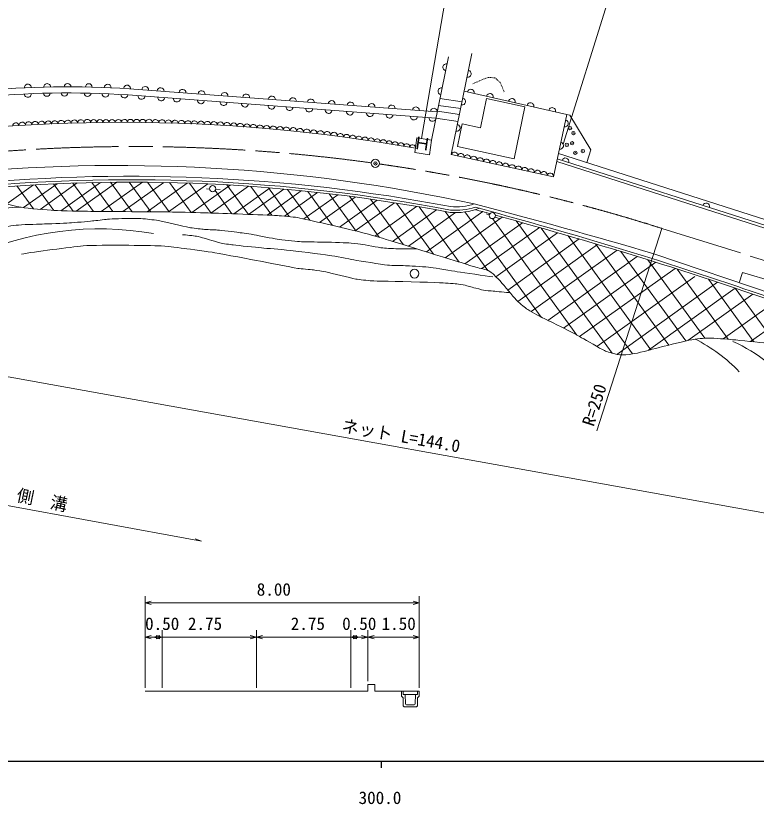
# Model space of a CAD drawing. Units: millimetres, scale not verified. Extents: x 40000 to 680000, y 20000 to 380000.
# Drawn here: x 314716 to 422734, y 198715 to 313681 of the extents above; entities that cross this region are included whole.
import ezdxf
from ezdxf.enums import TextEntityAlignment as Align

# ---------------------------------------------------------------- set-up
doc = ezdxf.new("R2010")
doc.units = ezdxf.units.MM
doc.header["$LTSCALE"] = 1000
doc.header["$PDMODE"] = 32
doc.header["$PDSIZE"] = 500
doc.linetypes.add('CHAIN', pattern=[18.5, 12, -1.5, 3.5, -1.5])
for name, color, linetype, lineweight in [('M-BGD', 7, 'Continuous', 13), ('M-BMK', 2, 'CHAIN', 13), ('M-STR-HTXT', 7, 'Continuous', 13), ('M-TTL-BAND', 7, 'Continuous', 25), ('M-WORK', 1, 'Continuous', 13)]:
    doc.layers.add(name, color=color, linetype=linetype, lineweight=lineweight)
doc.styles.add('ＭＳ ゴシック', font='')
doc.styles.get('ＭＳ ゴシック').set_extended_font_data('MS Gothic')

msp = doc.modelspace()

# ---------------------------------------------------------------- linework, layer by layer
at = {"layer": 'M-BGD'}
msp.add_circle((367176, 292156), 600, dxfattribs=at)
msp.add_point((367176, 292156), dxfattribs=at)
at = {"layer": 'M-BMK'}
msp.add_line((408976, 282677), (446777, 270858), dxfattribs=at)
for start, end in [(82.1763, 98.43626), (72.40471, 81.90681)]:
    msp.add_arc((331852, 39483), 255131, start, end, dxfattribs=at)
at = {"layer": 'M-STR-HTXT'}
for p, q in [((378607, 323157), (373887, 295767)), ((402801, 321206), (394573, 294950)), ((341815, 237054), (305449, 243731)), ((341815, 237054), (340897, 237407))]:
    msp.add_line(p, q, dxfattribs=at)
msp.add_lwpolyline([(434902, 239199), (309515, 261768), (310499, 261778)], dxfattribs=at)
at = {"layer": 'M-TTL-BAND'}
for p, q in [((40000, 205000), (579000, 205000)), ((368000, 205000), (368000, 204000))]:
    msp.add_line(p, q, dxfattribs=at)
at = {"layer": 'M-WORK'}
for p, q in [((378253, 293430), (381258, 308201)), ((375366, 295554), (377833, 307677)), ((383674, 304698), (383567, 304661)), ((383797, 304689), (383674, 304698)), ((383996, 304674), (383896, 304682)), ((384196, 304659), (384096, 304667)), ((381499, 303806), (381383, 303754)), ((381681, 303888), (381590, 303847)), ((381864, 303970), (381773, 303929)), ((382046, 304052), (381955, 304011)), ((382228, 304134), (382137, 304093)), ((382411, 304216), (382320, 304175)), ((382593, 304299), (382502, 304257)), ((382800, 304392), (382684, 304340)), ((382907, 304429), (382800, 304392)), ((383095, 304495), (383001, 304462)), ((383284, 304562), (383190, 304528)), ((383473, 304628), (383378, 304595)), ((384395, 304644), (384295, 304652)), ((384618, 304628), (384495, 304637)), ((384673, 304579), (384618, 304628)), ((384823, 304446), (384748, 304513)), ((384972, 304314), (384898, 304380)), ((385122, 304181), (385047, 304247)), ((385272, 304049), (385197, 304115)), ((385402, 303934), (385347, 303982)), ((385434, 303856), (385402, 303934)), ((385510, 303672), (385472, 303764)), ((385587, 303487), (385549, 303579)), ((376200, 299650), (331304, 303040)), ((385664, 303302), (385625, 303394)), ((385740, 303117), (385702, 303210)), ((385817, 302933), (385778, 303025)), ((385893, 302748), (385855, 302840)), ((385964, 302578), (385932, 302655)), ((376017, 298753), (331122, 302143)), ((376599, 301615), (379821, 301139)), ((376396, 300614), (379618, 300138)), ((376227, 299784), (379449, 299307)), ((376017, 298753), (379239, 298277)), ((393147, 290182), (378253, 293430)), ((393873, 293592), (448509, 276119)), ((393626, 292434), (448141, 275001)), ((393709, 292821), (448264, 275374)), ((317299, 289028), (313398, 286242)), ((317287, 285540), (314867, 288878)), ((320738, 289199), (315844, 285705)), ((320269, 285299), (317555, 289042)), ((323673, 289308), (318269, 285450)), ((323097, 285208), (320220, 289177)), ((327080, 289391), (321289, 285256)), ((326050, 285156), (323055, 289288)), ((329456, 289420), (323543, 285198)), ((328895, 285133), (325826, 289366)), ((333187, 289422), (327198, 285145)), ((331674, 285114), (328558, 289412)), ((336304, 289380), (330343, 285123)), ((334414, 285096), (331274, 289428)), ((339728, 289288), (333862, 285100)), ((337089, 285074), (333942, 289415)), ((342753, 289169), (337019, 285075)), ((340313, 285003), (337154, 289361)), ((343240, 284914), (340078, 289277)), ((346012, 288998), (340413, 285001)), ((348660, 288828), (343181, 284916)), ((348649, 284721), (345528, 289026)), ((351838, 288587), (346533, 284799)), ((352048, 284585), (348989, 288805)), ((354620, 284400), (351569, 288609)), ((342517, 288425), (343003, 288411)), ((346245, 284809), (343800, 288182)), ((343893, 288384), (344514, 288365)), ((353832, 288414), (348659, 284721)), ((356350, 288173), (351367, 284615)), ((358733, 287921), (353897, 284469)), ((357635, 283857), (354366, 288365)), ((361692, 287576), (356753, 284050)), ((360899, 283113), (357302, 288075)), ((364392, 282285), (360448, 287726)), ((364229, 287251), (359034, 283542)), ((367442, 286802), (361937, 282871)), ((367719, 281381), (363383, 287363)), ((369981, 286417), (364246, 282322)), ((371286, 280292), (366464, 286943)), ((375677, 278926), (370281, 286370)), ((373186, 285892), (367109, 281553)), ((376113, 285375), (369687, 280786)), ((379409, 277765), (373564, 285827)), ((382830, 285118), (374620, 279255)), ((383572, 276561), (377349, 285146)), ((378887, 284976), (372012, 280067)), ((385690, 284332), (377376, 278397)), ((391341, 269755), (380240, 285069)), ((383350, 284806), (383807, 284637)), ((396552, 267123), (384247, 284097)), ((384641, 284329), (385224, 284114)), ((388634, 283512), (380230, 277511)), ((401703, 264476), (387718, 283769)), ((391112, 282810), (382707, 276809)), ((393767, 282049), (384770, 275625)), ((404693, 264366), (391377, 282735)), ((399472, 253177), (408976, 282677)), ((396907, 281134), (386485, 273693)), ((407341, 264991), (395297, 281605)), ((399583, 280343), (387945, 272033)), ((402441, 279486), (389923, 270548)), ((409995, 265661), (399288, 280431)), ((405385, 278589), (392326, 269265)), ((412461, 266261), (402996, 279318)), ((444729, 266470), (407782, 278972)), ((408092, 277748), (394636, 268141)), ((415246, 266658), (406944, 278109)), ((410893, 276850), (396961, 266903)), ((418640, 266505), (411217, 276745)), ((420740, 276260), (420232, 274759)), ((444379, 269230), (420740, 276260)), ((413762, 275655), (399486, 265462)), ((417102, 274815), (402383, 264305)), ((422394, 266137), (415787, 275251)), ((419684, 273951), (407018, 264908)), ((425686, 265672), (419684, 273951)), ((422225, 273090), (412755, 266328)), ((425468, 271977), (417886, 266564)), ((428528, 270912), (421913, 266188)), ((333575, 215688), (333575, 229075)), ((373575, 215688), (373575, 229075)), ((333575, 228075), (334475, 228325)), ((333575, 228075), (373575, 228075)), ((333575, 228075), (334475, 227825)), ((373575, 228075), (372675, 228325)), ((373575, 228075), (372675, 227825)), ((333575, 223075), (334475, 223325)), ((333575, 223075), (336075, 223075)), ((333575, 223075), (334475, 222825)), ((334825, 223075), (335725, 223325)), ((334825, 223075), (349825, 223075)), ((334825, 223075), (335725, 222825)), ((336075, 223075), (335175, 223325)), ((336075, 223075), (335175, 222825)), ((336075, 215688), (336075, 224075)), ((349825, 223075), (348925, 223325)), ((349825, 223075), (348925, 222825)), ((349825, 215688), (349825, 224075)), ((349825, 223075), (350725, 223325)), ((349825, 223075), (364825, 223075)), ((349825, 223075), (350725, 222825)), ((363575, 215688), (363575, 224075)), ((363575, 223075), (364475, 223325)), ((363575, 223075), (366075, 223075)), ((363575, 223075), (364475, 222825)), ((364825, 223075), (363925, 223325)), ((364825, 223075), (363925, 222825)), ((366075, 223075), (365175, 223325)), ((366075, 223075), (365175, 222825)), ((366075, 216669), (366075, 224075)), ((366075, 223075), (366975, 223325)), ((366075, 223075), (373575, 223075)), ((366075, 223075), (366975, 222825)), ((373575, 223075), (372675, 223325)), ((373575, 223075), (372675, 222825)), ((366075, 216188), (367075, 216188)), ((366075, 215188), (366075, 216188)), ((367075, 215188), (367075, 216188)), ((333575, 215188), (336075, 215188)), ((336075, 215188), (349825, 215188)), ((349825, 215188), (363575, 215188)), ((363575, 215188), (366075, 215188)), ((367075, 215188), (373575, 215188)), ((370975, 215188), (370975, 214488)), ((370975, 215188), (371225, 215188)), ((371225, 215188), (371250, 214713)), ((371225, 215188), (373325, 215188)), ((373325, 215188), (373300, 214713)), ((373575, 215188), (373325, 215188)), ((373575, 214488), (373575, 215188)), ((370975, 214488), (371225, 214238)), ((371225, 214238), (371225, 213063)), ((371250, 214713), (371525, 214713)), ((371525, 214713), (371575, 213363)), ((371525, 214713), (373025, 214713)), ((373025, 214713), (372975, 213363)), ((373300, 214713), (373025, 214713)), ((373325, 214238), (373575, 214488)), ((373325, 213063), (373325, 214238)), ((371225, 213063), (371375, 212913)), ((371375, 212913), (373175, 212913)), ((371725, 213213), (372825, 213213)), ((373175, 212913), (373325, 213063))]:
    msp.add_line(p, q, dxfattribs=at)
for points in [[(393147, 290182), (395089, 299305), (380134, 302678)], [(395089, 299305), (395559, 299199), (398611, 294118), (398019, 292266)]]:
    msp.add_lwpolyline(points, dxfattribs=at)
for points in [[(379152, 294637), (387439, 292830), (388978, 300399), (383380, 301620), (382512, 297352), (379816, 297901)], [(373229, 295862), (375366, 295554), (375058, 293416), (372920, 293724)]]:
    msp.add_lwpolyline(points, close=True, dxfattribs=at)
for centre, radius in [((343450, 288465), 450), ((384247, 284547), 450), ((372886, 276087), 648)]:
    msp.add_circle(centre, radius, dxfattribs=at)
for centre, radius, start, end in [((377528, 306177), 500, 78.50125, 258.50125), ((380651, 305218), 500, 258.50125, 78.50125), ((316472, 303208), 500, 0.10407, 184.81516), ((319293, 303290), 500, 0.22499, 182.38725), ((322268, 303315), 500, 0.22499, 179.9545), ((325369, 303275), 500, 0.22499, 177.41889), ((328128, 303198), 500, 358.317, 177.07007), ((330953, 303067), 500, 355.6807, 177.19279), ((322306, 163179), 139244, 86.3702, 104.6416), ((322488, 163167), 140151, 86.39341, 104.47628), ((319250, 302437), 500, 186.83298, 355.68159), ((321830, 302460), 500, 184.71068, 355.68159), ((325197, 302419), 500, 181.93988, 355.68159), ((333586, 302868), 500, 355.6807, 175.6807), ((335844, 302698), 500, 355.6807, 175.6807), ((339045, 302455), 500, 355.6807, 175.6807), ((341811, 302247), 500, 355.6807, 175.6807), ((345168, 301993), 500, 355.6807, 175.6807), ((376817, 302683), 500, 78.50125, 258.50125), ((381087, 302464), 500, 347.28764, 167.28764), ((316486, 302291), 500, 181.37775, 3.41409), ((327798, 302331), 500, 179.79844, 355.68159), ((330565, 302200), 500, 179.29462, 353.90595), ((333066, 301997), 500, 175.68159, 355.68159), ((335933, 301780), 500, 175.68159, 355.68159), ((338220, 301607), 500, 175.68159, 355.68159), ((341741, 301341), 500, 175.68159, 355.68159), ((348324, 301755), 500, 355.6807, 175.6807), ((352102, 301470), 500, 355.6807, 175.6807), ((355158, 301239), 500, 355.6807, 175.6807), ((357756, 301043), 500, 355.6807, 175.6807), ((360787, 300814), 500, 355.6807, 175.6807), ((379830, 301181), 500, 258.50125, 78.50125), ((383873, 301835), 500, 347.28764, 167.28764), ((387084, 301111), 500, 347.28764, 167.28764), ((345021, 301094), 500, 175.68159, 355.68159), ((348161, 300857), 500, 175.68159, 355.68159), ((352028, 300565), 500, 175.68159, 355.68159), ((354642, 300367), 500, 175.68159, 355.68159), ((357521, 300150), 500, 175.68159, 355.68159), ((363560, 300604), 500, 355.6807, 175.6807), ((366611, 300374), 500, 355.6807, 175.6807), ((369562, 300151), 500, 355.6807, 175.6807), ((373083, 299885), 500, 355.6807, 175.6807), ((375701, 299687), 500, 355.6807, 175.6807), ((389792, 300500), 500, 347.28764, 167.28764), ((392965, 299784), 500, 347.28764, 167.28764), ((360361, 299935), 500, 175.68159, 355.68159), ((363473, 299700), 500, 175.68159, 355.68159), ((366393, 299480), 500, 175.68159, 355.68159), ((369230, 299266), 500, 175.68159, 355.68159), ((372787, 298997), 500, 175.68159, 355.68159), ((330316, 54487), 243664, 79.90762, 100.08421), ((314724, 297627), 466, 4.54527, 184.54527), ((315652, 297701), 466, 4.54527, 184.54527), ((316593, 297756), 477, 2.21995, 182.21995), ((317545, 297793), 477, 2.21995, 182.21995), ((318498, 297830), 477, 2.21995, 182.21995), ((319450, 297867), 477, 2.21995, 182.21995), ((320403, 297904), 477, 2.21995, 182.21995), ((321355, 297941), 477, 2.21995, 182.21995), ((322308, 297978), 477, 2.21995, 182.21995), ((323261, 298014), 477, 2.21995, 182.21995), ((324213, 298051), 477, 2.21995, 182.21995), ((325166, 298088), 477, 2.21995, 182.21995), ((326089, 298108), 447, 0.15311, 180.15311), ((326983, 298110), 447, 0.15311, 180.15311), ((327877, 298113), 447, 0.15311, 180.15311), ((328771, 298115), 447, 0.15311, 180.15311), ((329665, 298118), 447, 0.15311, 180.15311), ((330559, 298120), 447, 0.15311, 180.15311), ((331453, 298122), 447, 0.15311, 180.15311), ((332347, 298125), 447, 0.15311, 180.15311), ((333241, 298127), 447, 0.15311, 180.15311), ((334161, 298112), 473, 357.98284, 177.98284), ((335107, 298078), 473, 357.98284, 177.98284), ((336053, 298045), 473, 357.98284, 177.98284), ((336999, 298012), 473, 357.98284, 177.98284), ((337945, 297978), 473, 357.98284, 177.98284), ((338891, 297945), 473, 357.98284, 177.98284), ((339837, 297912), 473, 357.98284, 177.98284), ((340783, 297878), 473, 357.98284, 177.98284), ((341729, 297845), 473, 357.98284, 177.98284), ((342675, 297812), 473, 357.98284, 177.98284), ((343621, 297778), 473, 357.98284, 177.98284), ((344575, 297724), 483, 355.50913, 175.50913), ((345538, 297648), 483, 355.50913, 175.50913), ((346501, 297573), 483, 355.50913, 175.50913), ((347464, 297497), 483, 355.50913, 175.50913), ((348427, 297421), 483, 355.50913, 175.50913), ((349390, 297346), 483, 355.50913, 175.50913), ((375519, 298791), 500, 175.68159, 355.68159), ((379045, 297321), 500, 258.50125, 78.50125), ((394809, 297991), 500, 257.98239, 77.98239), ((350353, 297270), 483, 355.50913, 175.50913), ((351316, 297194), 483, 355.50913, 175.50913), ((352280, 297119), 483, 355.50913, 175.50913), ((353243, 297043), 483, 355.50913, 175.50913), ((354206, 296968), 483, 355.50913, 175.50913), ((355183, 296873), 499, 353.43843, 173.43843), ((356174, 296759), 499, 353.43843, 173.43843), ((357165, 296645), 499, 353.43843, 173.43843), ((358157, 296531), 499, 353.43843, 173.43843), ((359148, 296417), 499, 353.43843, 173.43843), ((360139, 296303), 499, 353.43843, 173.43843), ((361131, 296189), 499, 353.43843, 173.43843), ((362073, 296067), 452, 351.76759, 171.76759), ((362967, 295938), 452, 351.76759, 171.76759), ((363861, 295808), 452, 351.76759, 171.76759), ((364755, 295679), 452, 351.76759, 171.76759), ((365649, 295550), 452, 351.76759, 171.76759), ((366543, 295420), 452, 351.76759, 171.76759), ((367437, 295291), 452, 351.76759, 171.76759), ((368331, 295162), 452, 351.76759, 171.76759), ((369201, 295025), 430, 350.41281, 170.41281), ((370049, 294882), 430, 350.41281, 170.41281), ((370896, 294739), 430, 350.41281, 170.41281), ((371744, 294596), 430, 350.41281, 170.41281), ((372591, 294453), 430, 350.41281, 170.41281), ((394118, 294743), 500, 257.98239, 77.98239), ((378718, 293328), 476, 347.69793, 167.69793), ((379649, 293125), 476, 347.69793, 167.69793), ((380580, 292922), 476, 347.69793, 167.69793), ((381511, 292719), 476, 347.69793, 167.69793), ((382442, 292516), 476, 347.69793, 167.69793), ((383373, 292313), 476, 347.69793, 167.69793), ((384304, 292110), 476, 347.69793, 167.69793), ((385234, 291907), 476, 347.69793, 167.69793), ((386165, 291704), 476, 347.69793, 167.69793), ((394879, 292447), 500, 342.2658, 162.2658), ((329631, 48309), 243542, 77.67906, 95.93948), ((387096, 291501), 476, 347.69793, 167.69793), ((388027, 291298), 476, 347.69793, 167.69793), ((388958, 291095), 476, 347.69793, 167.69793), ((389889, 290892), 476, 347.69793, 167.69793), ((390820, 290689), 476, 347.69793, 167.69793), ((391751, 290486), 476, 347.69793, 167.69793), ((331346, 40743), 249538, 79.1886, 95.97839), ((331399, 40735), 249038, 79.1886, 95.97839), ((392681, 290283), 476, 347.69793, 167.69793), ((331399, 40735), 248692, 79.1844, 95.58187), ((415440, 285871), 500, 342.2658, 162.2658), ((315503, 263995), 21765, 89.98831, 140.22223), ((378887, 294793), 9818, 265.19846, 290.63934), ((378887, 294793), 9473, 265.30706, 287.63572), ((378887, 294793), 8972, 265.30706, 287.59903), ((187039, -465205), 776226, 73.4782, 75.484), ((188475, -428618), 740069, 72.78062, 74.86067), ((188472, -428617), 739724, 74.68153, 74.85257), ((188472, -428617), 739724, 72.78062, 74.61742), ((326907, 237191), 45413, 79.99632, 114.61877), ((180656, -436112), 749560, 70.08194, 72.37925), ((180656, -436112), 749216, 70.47479, 72.37936), ((402788, 244875), 24311, 44.0424, 63.02518), ((409240, 243939), 24443, 37.69515, 65.6298), ((371725, 213363), 150, 180, 270), ((372825, 213363), 150, 270, 0)]:
    msp.add_arc(centre, radius, start, end, dxfattribs=at)
for points, knots in [([(443423, 264355), (443027, 264269), (441821, 264096), (441417, 264067), (440432, 263996), (437468, 263786), (436482, 263854), (435194, 263943), (431374, 264635), (430100, 264850), (428941, 265045), (425479, 265735), (424316, 265907), (423314, 266056), (420291, 266359), (419282, 266450), (418583, 266514), (416481, 266682), (415779, 266682), (415287, 266682), (413816, 266541), (413333, 266450), (412440, 266283), (409799, 265608), (408917, 265393), (408138, 265202), (405814, 264585), (405030, 264421), (404705, 264353), (403714, 264245), (403383, 264234), (403155, 264226), (402471, 264279), (402249, 264328), (401912, 264404), (400913, 264704), (400601, 264854), (399911, 265188), (397935, 266370), (397263, 266739), (396633, 267084), (394730, 268098), (394090, 268424), (393586, 268680), (392045, 269385), (391545, 269647), (391073, 269895), (389671, 270669), (389231, 270969), (388901, 271194), (387986, 271970), (387710, 272259), (387232, 272759), (385934, 274383), (385472, 274898), (385236, 275162), (384490, 275919), (384221, 276149), (384091, 276261), (383650, 276540), (383489, 276598), (383139, 276724), (382043, 276955), (381687, 277063), (378985, 277884), (370903, 280426), (368200, 281241), (367391, 281484), (364948, 282152), (364127, 282351), (362467, 282754), (357475, 283921), (355798, 284248), (355221, 284361), (353461, 284515), (352875, 284546), (350861, 284651), (344815, 284861), (342800, 284929), (341754, 284965), (338617, 285054), (337571, 285068), (335192, 285100), (328056, 285129), (325678, 285161), (324602, 285175), (321375, 285234), (320301, 285297), (319339, 285354), (316454, 285581), (315508, 285760), (314173, 286012), (310225, 287035), (308930, 287445), (308458, 287595), (307115, 288261), (306710, 288546)], [0, 0, 0, 0, 1, 1, 1, 2, 2, 2, 3, 3, 3, 4, 4, 4, 5, 5, 5, 6, 6, 6, 7, 7, 7, 8, 8, 8, 9, 9, 9, 10, 10, 10, 11, 11, 11, 12, 12, 12, 13, 13, 13, 14, 14, 14, 15, 15, 15, 16, 16, 16, 17, 17, 17, 18, 18, 18, 19, 19, 19, 20, 20, 20, 21, 21, 21, 22, 22, 22, 23, 23, 23, 24, 24, 24, 25, 25, 25, 26, 26, 26, 27, 27, 27, 28, 28, 28, 29, 29, 29, 30, 30, 30, 31, 31, 31, 32, 32, 32, 32]), ([(373168, 279707), (372663, 279688), (371146, 279677), (370640, 279690), (370167, 279701), (368749, 279767), (368279, 279824), (367617, 279906), (365651, 280283), (364991, 280381), (364655, 280431), (363640, 280545), (363301, 280563), (362527, 280605), (360203, 280661), (359429, 280681), (358763, 280699), (356764, 280709), (356100, 280752), (355451, 280794), (353511, 281011), (352868, 281108), (352193, 281210), (350188, 281630), (349516, 281746), (349064, 281823), (347704, 282018), (347249, 282076), (346627, 282155), (344757, 282374), (344133, 282430), (343713, 282468), (342450, 282510), (342031, 282548), (341628, 282585), (340422, 282731), (340024, 282808), (339156, 282977), (336577, 283613), (335709, 283781), (335257, 283868), (333886, 284040), (333428, 284078), (333006, 284113), (331736, 284150), (331312, 284144), (330671, 284136), (328746, 284058), (328106, 284012), (327667, 283981), (326358, 283800), (325920, 283757), (325247, 283692), (323228, 283515), (322553, 283474), (321754, 283425), (319353, 283342), (318554, 283308), (317793, 283276), (315509, 283223), (314752, 283143), (314059, 283070), (311990, 282726), (311315, 282548), (310629, 282368), (308631, 281631), (307976, 281358), (307630, 281214), (306642, 280666), (306324, 280466), (306177, 280374), (305812, 279992), (305663, 279904), (305517, 279818), (305027, 279669), (304869, 279606), (304643, 279517), (303954, 279269), (303746, 279144), (303487, 278989), (302770, 278431), (302556, 278218)], [0, 0, 0, 0, 1, 1, 1, 2, 2, 2, 3, 3, 3, 4, 4, 4, 5, 5, 5, 6, 6, 6, 7, 7, 7, 8, 8, 8, 9, 9, 9, 10, 10, 10, 11, 11, 11, 12, 12, 12, 13, 13, 13, 14, 14, 14, 15, 15, 15, 16, 16, 16, 17, 17, 17, 18, 18, 18, 19, 19, 19, 20, 20, 20, 21, 21, 21, 22, 22, 22, 23, 23, 23, 24, 24, 24, 25, 25, 25, 26, 26, 26, 27, 27, 27, 27]), ([(384297, 275607), (383258, 275752), (380144, 276208), (379108, 276367), (378333, 276486), (376018, 276903), (375240, 276995), (374562, 277075), (372517, 277191), (371836, 277227), (371261, 277257), (369532, 277263), (368960, 277326), (367969, 277435), (365018, 277921), (364035, 278086), (363325, 278205), (361210, 278644), (360498, 278747), (359246, 278929), (355476, 279369), (354218, 279507), (353492, 279587), (351309, 279767), (350582, 279838), (349749, 279919), (347249, 280168), (346417, 280268), (346032, 280314), (344878, 280477), (344500, 280565), (344030, 280675), (342651, 281128), (342186, 281259), (341970, 281320), (341317, 281489), (341096, 281524), (340688, 281588), (339458, 281727), (339046, 281755)], [0, 0, 0, 0, 1, 1, 1, 2, 2, 2, 3, 3, 3, 4, 4, 4, 5, 5, 5, 6, 6, 6, 7, 7, 7, 8, 8, 8, 9, 9, 9, 10, 10, 10, 11, 11, 11, 12, 12, 12, 13, 13, 13, 13]), ([(386805, 273309), (386316, 273350), (384849, 273482), (384361, 273528), (384074, 273555), (383213, 273623), (382930, 273674), (382652, 273723), (381834, 273955), (381561, 274028), (381301, 274097), (380525, 274323), (380263, 274382), (380019, 274436), (379283, 274569), (379035, 274594), (378536, 274645), (377033, 274741), (376532, 274760), (374885, 274820), (369943, 274945), (368295, 274991), (367957, 275000), (366943, 275010), (366606, 275035), (366146, 275071), (364768, 275208), (364315, 275295), (363434, 275465), (360825, 276131), (359947, 276320), (359593, 276396), (358521, 276571), (358162, 276617), (357701, 276677), (356308, 276774), (355849, 276848), (354758, 277026), (351507, 277675), (350421, 277880), (349089, 278131), (345094, 278903), (343757, 279129), (342863, 279280), (340167, 279642), (339269, 279764), (338892, 279815), (337759, 279958), (337381, 279995), (337009, 280032), (335890, 280125), (335516, 280137), (334425, 280171), (331153, 280227), (330062, 280227), (328960, 280226), (325652, 280226), (324555, 280127), (322742, 279965), (317324, 279243), (315531, 278924)], [0, 0, 0, 0, 1, 1, 1, 2, 2, 2, 3, 3, 3, 4, 4, 4, 5, 5, 5, 6, 6, 6, 7, 7, 7, 8, 8, 8, 9, 9, 9, 10, 10, 10, 11, 11, 11, 12, 12, 12, 13, 13, 13, 14, 14, 14, 15, 15, 15, 16, 16, 16, 17, 17, 17, 18, 18, 18, 19, 19, 19, 20, 20, 20, 20])]:
    msp.add_open_spline(points, degree=3, knots=knots, dxfattribs=at)
for p in [(395562, 297306), (396068, 296576), (395106, 294856), (395865, 295092), (396338, 293709), (397434, 293946)]:
    msp.add_point(p, dxfattribs=at)

# ---------------------------------------------------------------- texts
at = {"layer": 'M-STR-HTXT', "style": 'ＭＳ ゴシック'}
for s, rotation, p in [('ネット L=144.0', 349.9, (370664, 250984)), ('側\u3000溝', 348.2, (318270, 241640))]:
    msp.add_text(s, height=1833, rotation=rotation, dxfattribs=at).set_placement(p, align=Align.BOTTOM_CENTER)
at = {"layer": 'M-TTL-BAND', "style": 'ＭＳ ゴシック'}
msp.add_text('300.0', height=1833, dxfattribs=at).set_placement((367844, 198195), align=Align.BOTTOM_CENTER)
at = {"layer": 'M-WORK', "style": 'ＭＳ ゴシック'}
for s, rotation, p in [('Ｈ', 351.782, (373811, 293596)), ('R=250', 71.998, (400505, 256485))]:
    msp.add_text(s, height=1833, rotation=rotation, dxfattribs=at).set_placement(p, align=Align.BOTTOM_CENTER)
for s, p in [('8.00', (352364, 228575)), ('0.50', (336075, 223575)), ('2.75', (342325, 223575)), ('2.75', (357325, 223575)), ('0.50', (364825, 223575)), ('1.50', (370575, 223575))]:
    msp.add_text(s, height=1833, dxfattribs=at).set_placement(p, align=Align.BOTTOM_CENTER)

doc.saveas('drawing.dxf')
